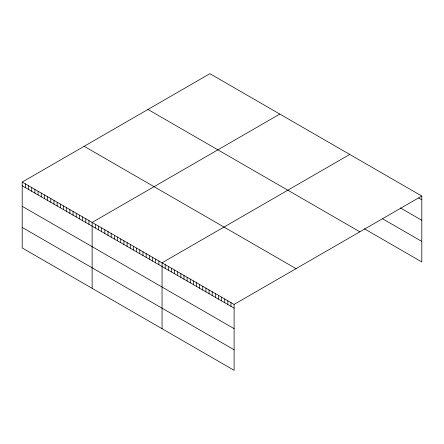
<?xml version="1.0" encoding="UTF-8"?>
<svg xmlns="http://www.w3.org/2000/svg" width="444" height="444" viewBox="0 0 444 444"><rect width="100%" height="100%" fill="white"/><g stroke="black" fill="none" stroke-linecap="round" stroke-linejoin="round"><path stroke-width="0.67" d="M22.2 182.062L234.11 304.406L234.11 370.302L22.2 247.957L22.2 182.062L209.89 73.698L421.8 196.043L421.8 261.938L364.369 228.782M279.82 114.075L92.13 222.438L92.13 288.328M349.75 154.445L162.06 262.809L162.06 328.704M234.11 304.406L421.8 196.043M418.67 197.963L421.8 199.772M400.394 207.931L421.8 220.285M382.645 218.814L421.8 241.425M147.952 109.457L359.862 231.807M84.138 146.304L296.048 268.648M22.2 185.792L234.11 308.136M22.2 206.305L234.11 328.649M22.2 227.439L234.11 349.783M230.974 302.597L230.974 306.327M227.844 300.788L227.844 304.517M224.714 298.984L224.714 302.708M221.578 297.175L221.578 300.899M218.448 295.365L218.448 299.095M215.312 293.556L215.312 297.286M212.182 291.747L212.182 295.476M209.046 289.938L209.046 293.667M205.916 288.128L205.916 291.858M202.786 286.319L202.786 290.049M199.65 284.515L199.65 288.239M196.52 282.706L196.52 286.43M193.384 280.897L193.384 284.626M190.254 279.087L190.254 282.817M187.118 277.278L187.118 281.008M183.988 275.469L183.988 279.198M180.858 273.659L180.858 277.389M177.722 271.85L177.722 275.58M174.592 270.046L174.592 273.77M171.456 268.237L171.456 271.961M168.326 266.428L168.326 270.157M165.19 264.618L165.19 268.348M158.88 260.972L158.88 264.702M155.705 259.141L155.705 262.87M152.525 257.304L152.525 261.033M149.345 255.467L149.345 259.196M146.165 253.635L146.165 257.365M142.99 251.798L142.99 255.528M139.81 249.961L139.81 253.691M136.63 248.129L136.63 251.859M133.45 246.292L133.45 250.022M130.275 244.455L130.275 248.185M127.095 242.624L127.095 246.353M123.915 240.787L123.915 244.516M120.74 238.955L120.74 242.679M117.56 237.118L117.56 240.848M114.38 235.281L114.38 239.011M111.2 233.45L111.2 237.174M108.025 231.613L108.025 235.342M104.845 229.776L104.845 233.505M101.665 227.944L101.665 231.668M98.485 226.107L98.485 229.837M95.31 224.27L95.31 228M88.95 220.601L88.95 224.331M85.775 218.764L85.775 222.494M82.595 216.933L82.595 220.657M79.415 215.096L79.415 218.825M76.235 213.259L76.235 216.988M73.06 211.427L73.06 215.151M69.88 209.59L69.88 213.32M66.7 207.753L66.7 211.483M63.52 205.922L63.52 209.646M60.345 204.085L60.345 207.814M57.165 202.248L57.165 205.977M53.985 200.416L53.985 204.14M50.81 198.579L50.81 202.309M47.63 196.742L47.63 200.472M44.45 194.91L44.45 198.635M41.27 193.073L41.27 196.803M38.095 191.236L38.095 194.966M34.915 189.405L34.915 193.129M31.735 187.568L31.735 191.297M28.555 185.731L28.555 189.46M25.38 183.899L25.38 187.623"/></g></svg>
